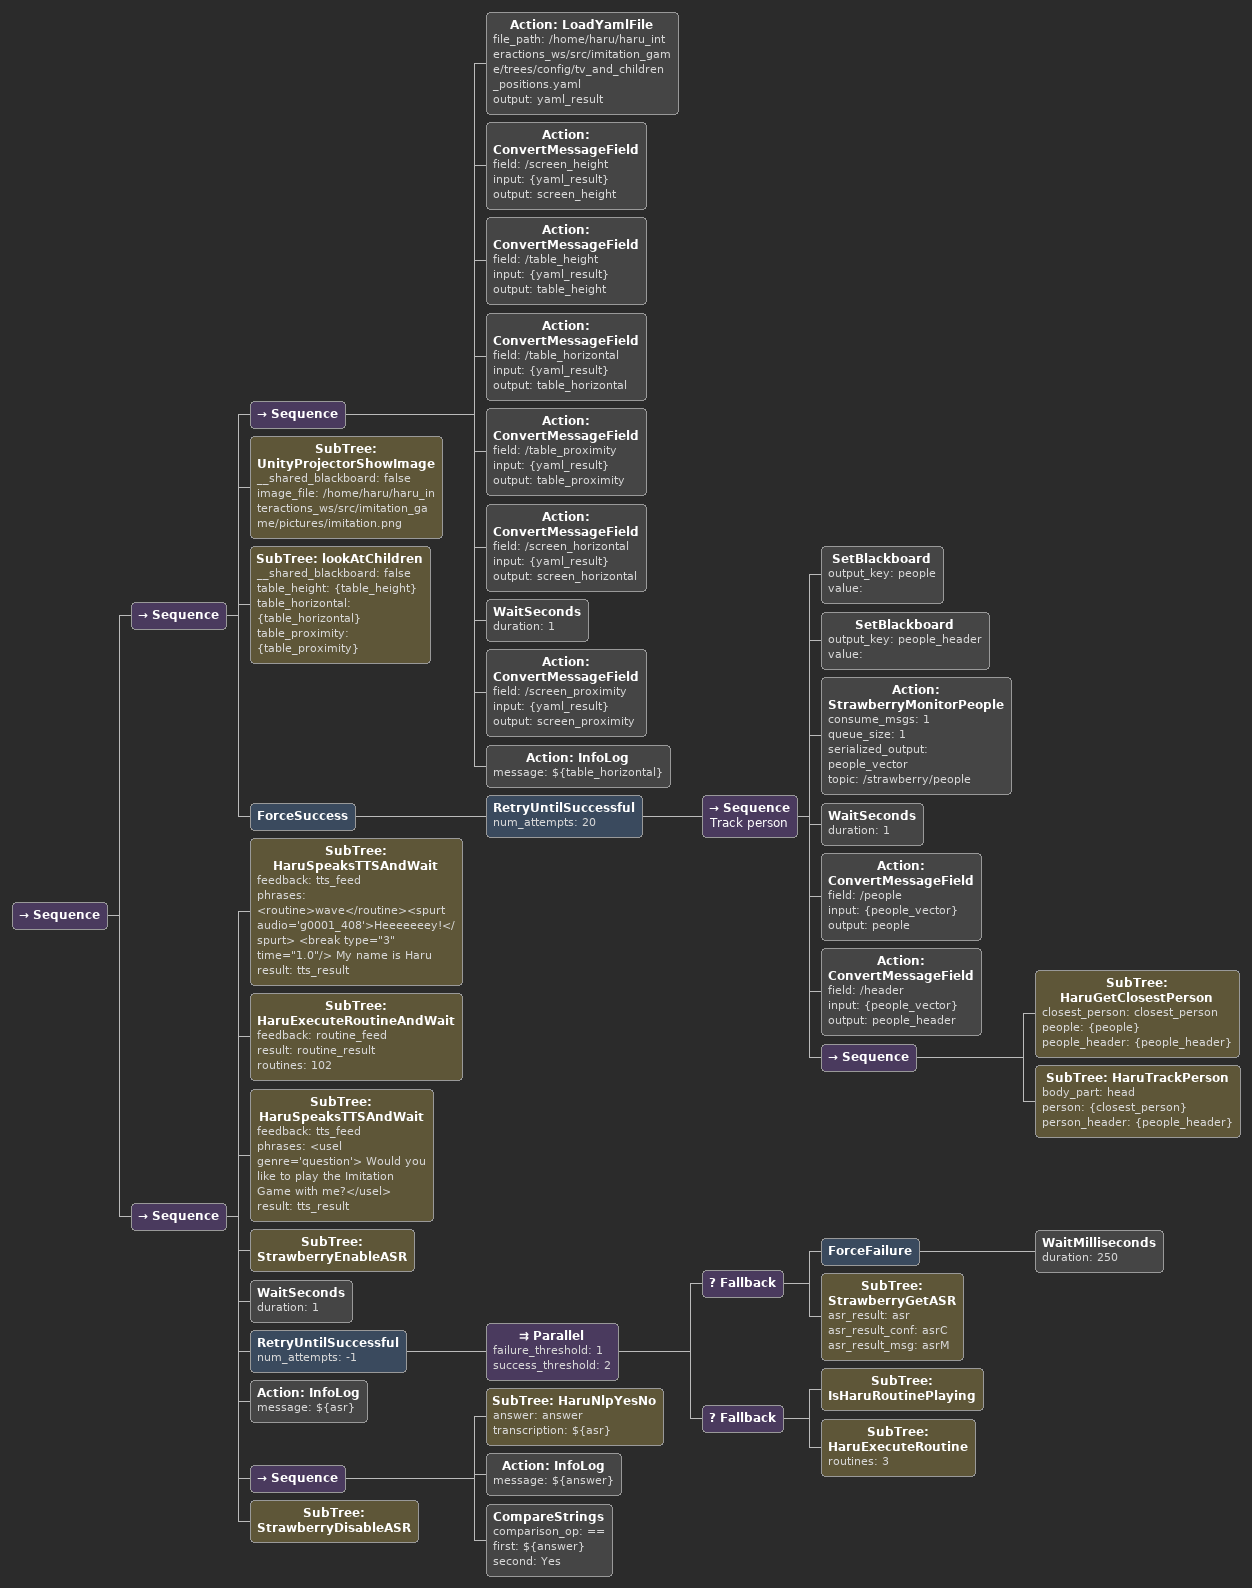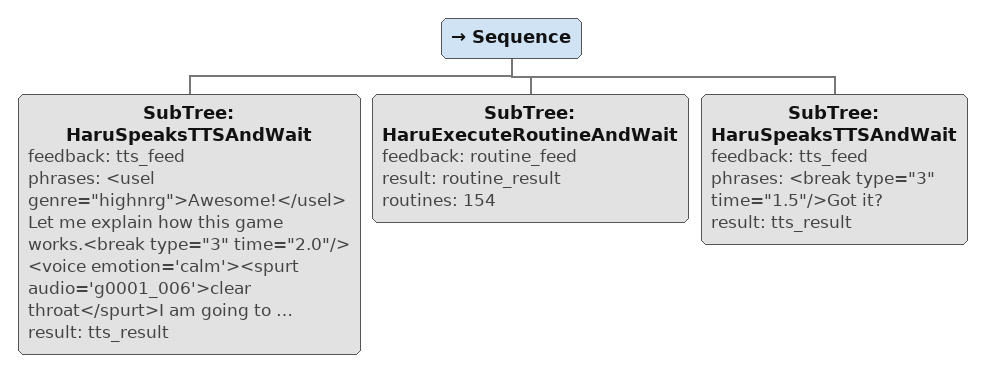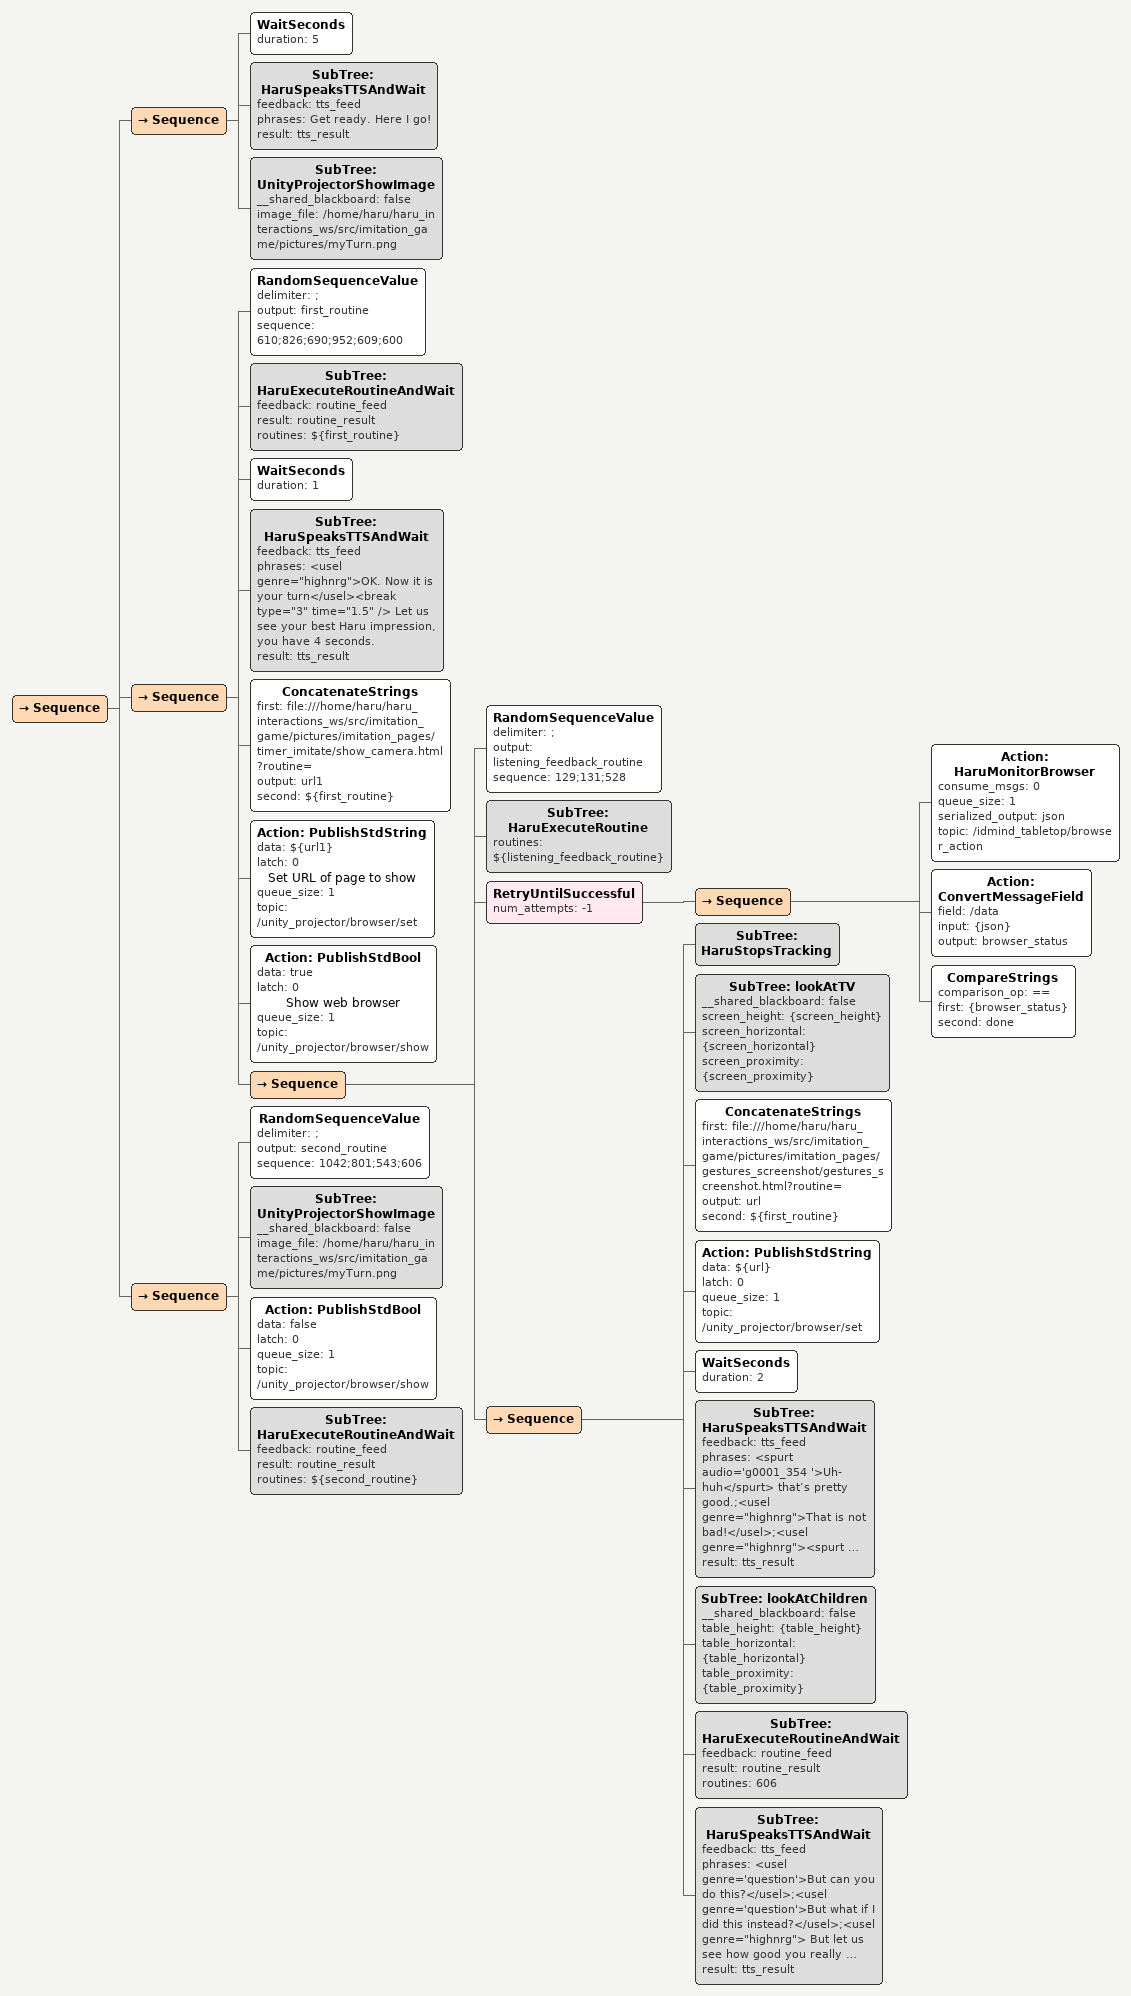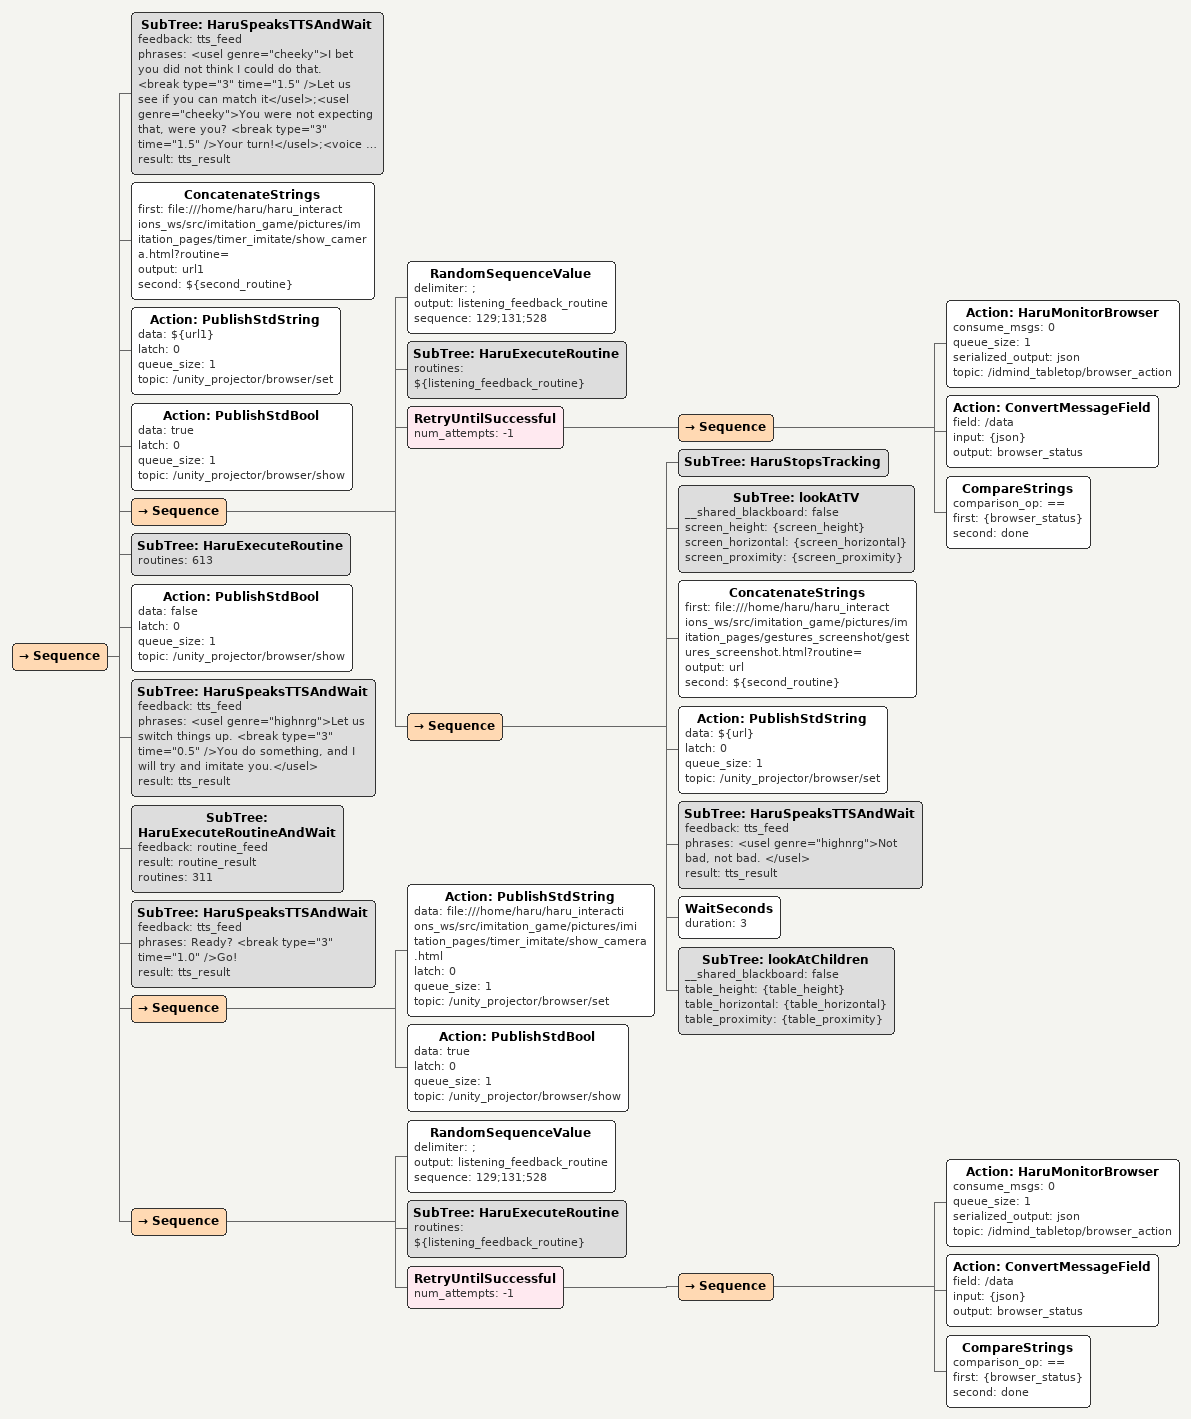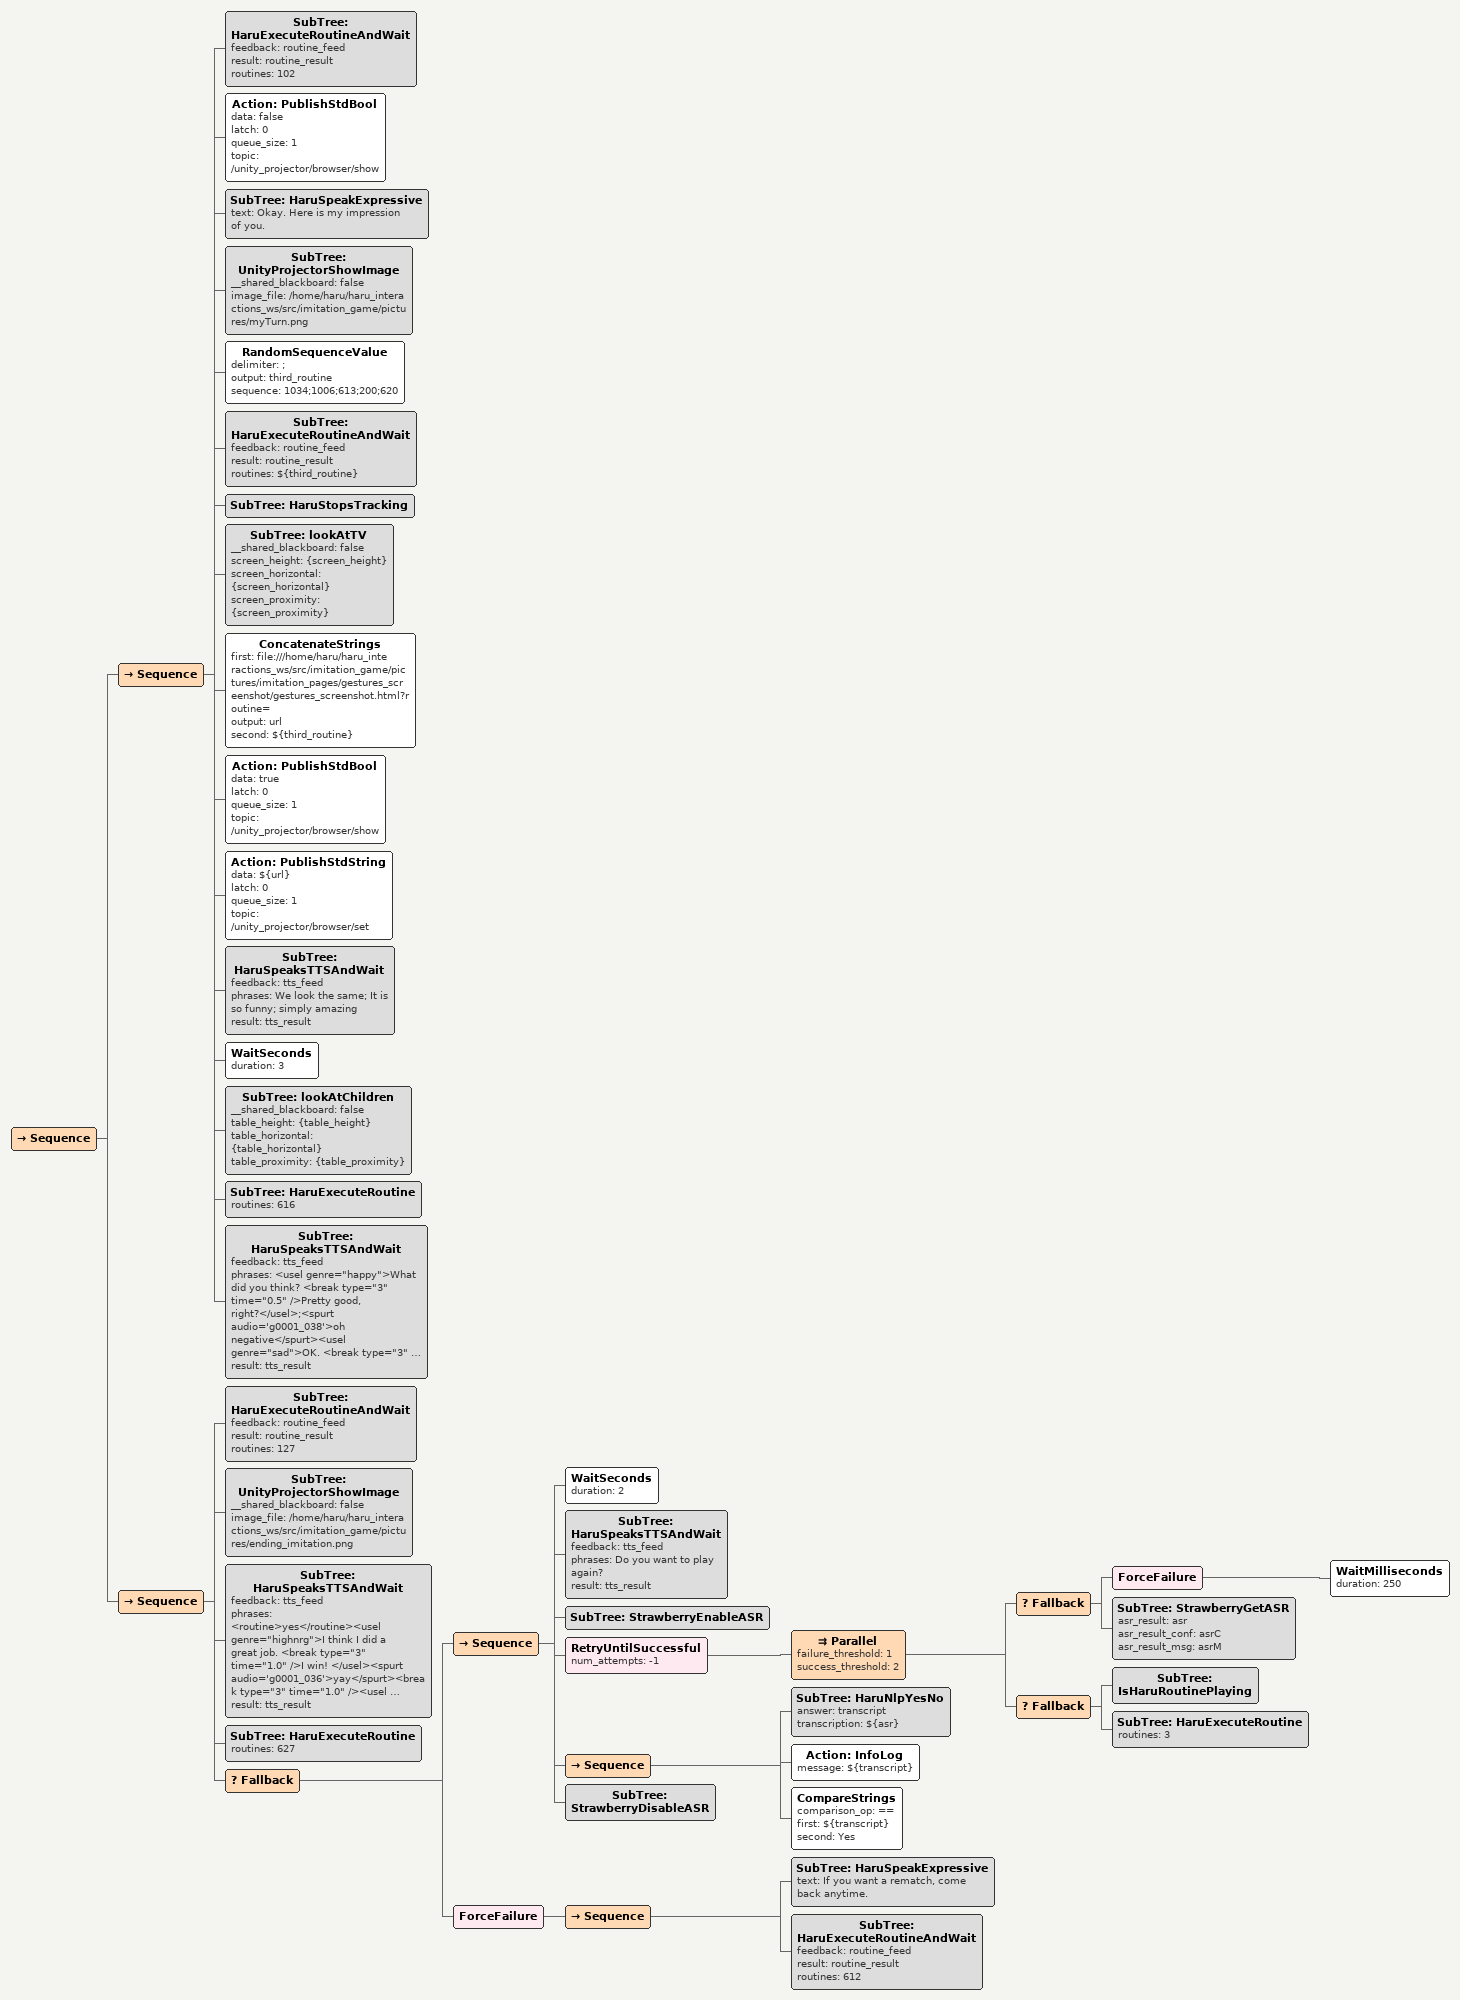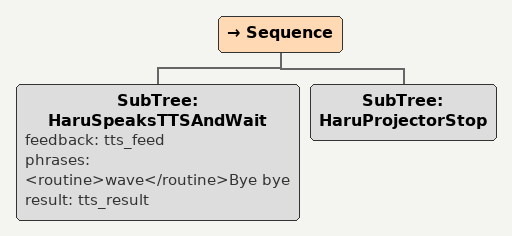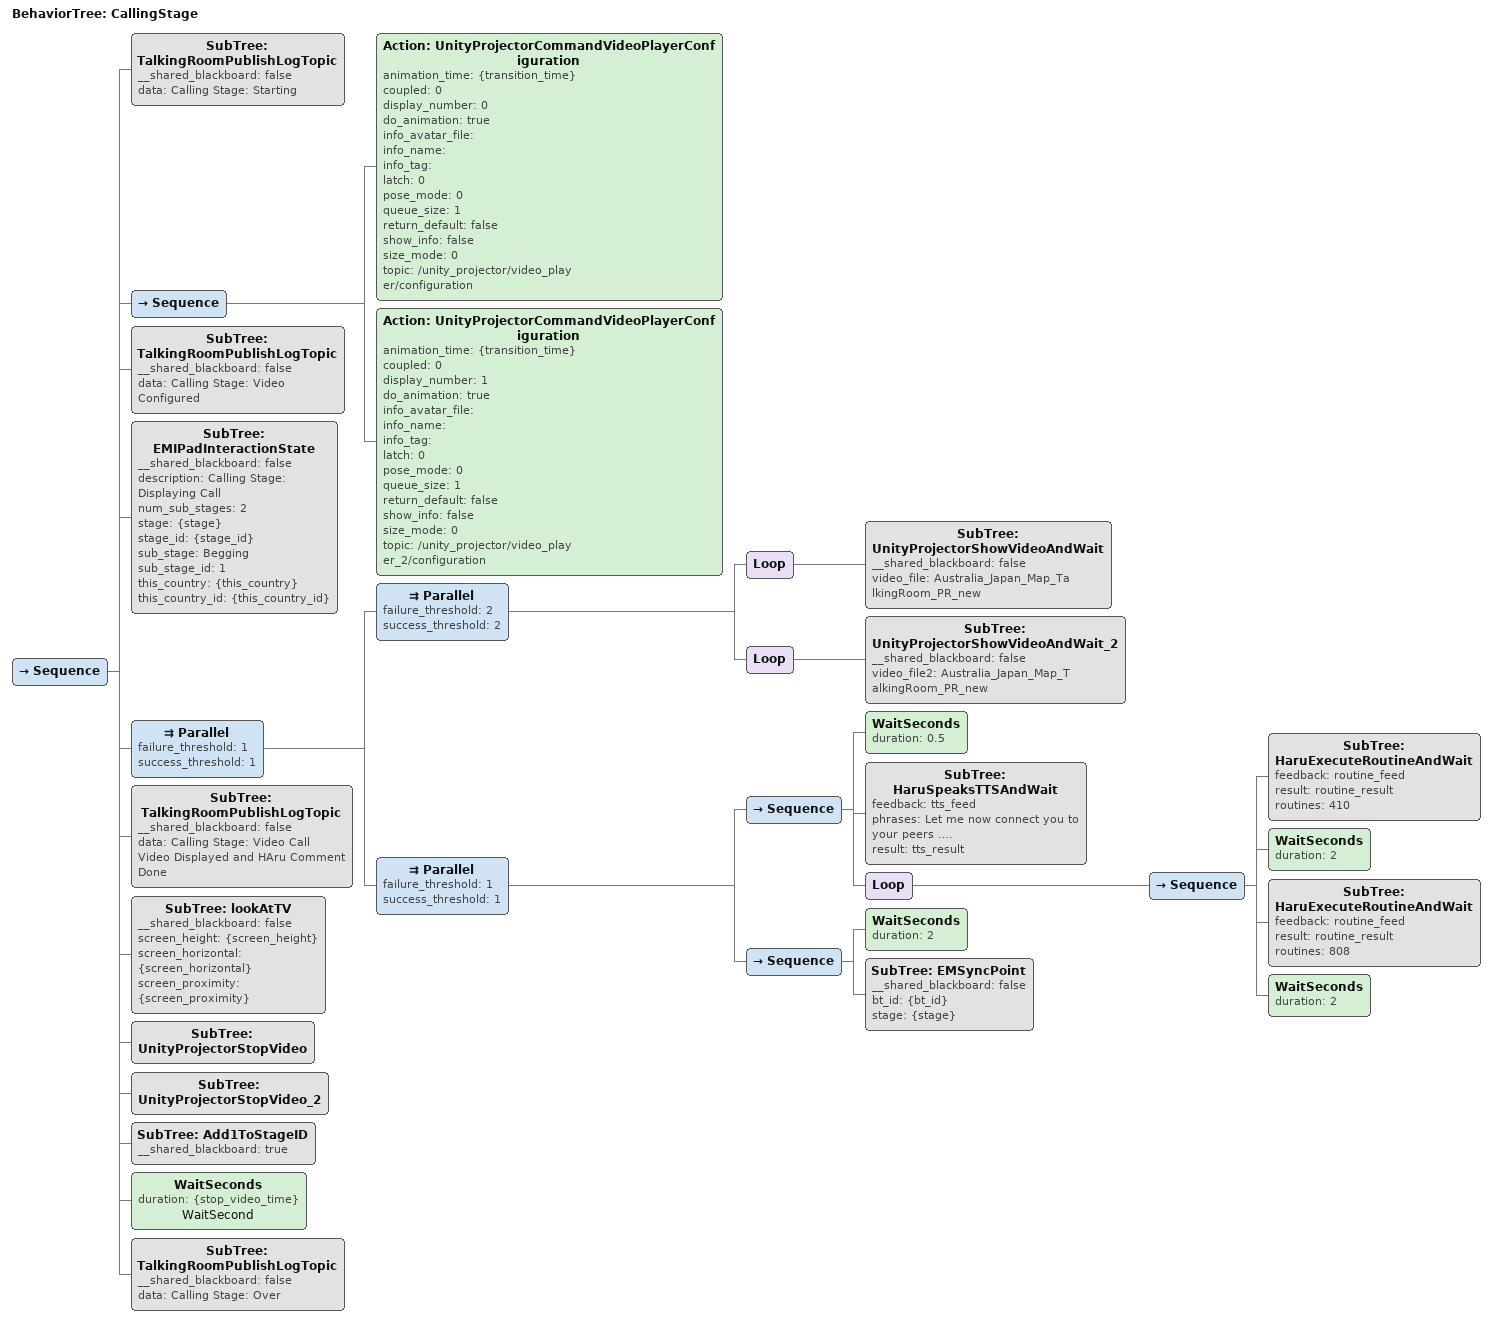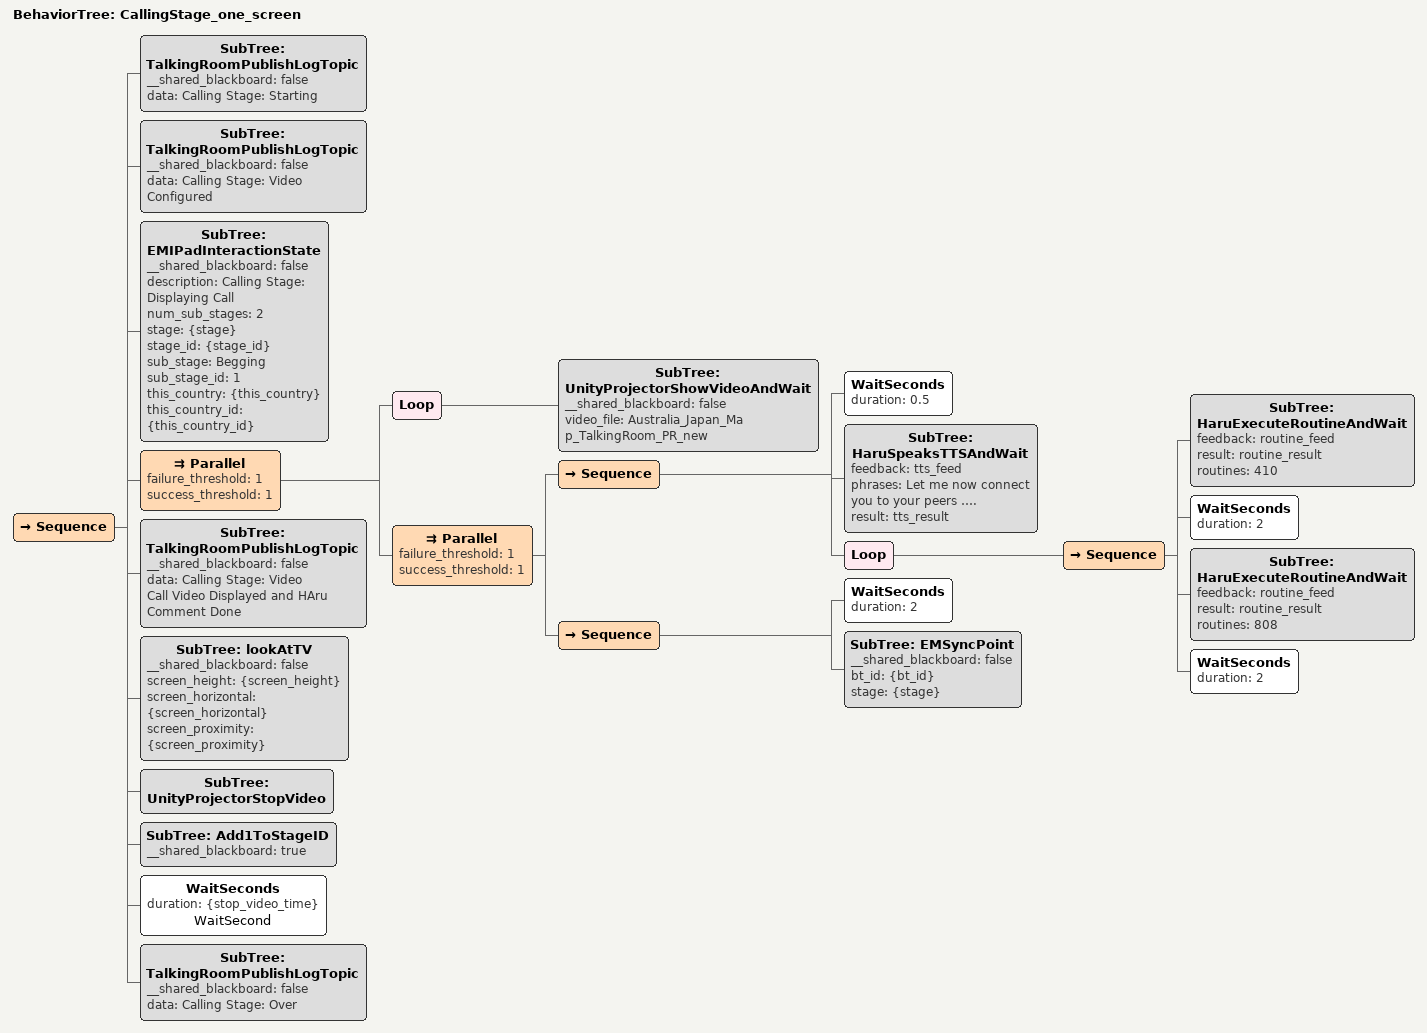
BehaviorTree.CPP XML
<Sequence>
                <Sequence>
                    <Sequence>
                        <Action ID="LoadYamlFile" file_path="/home/haru/haru_interactions_ws/src/imitation_game/trees/config/tv_and_children_positions.yaml" output="yaml_result"/>
                        <Action ID="ConvertMessageField" field="/screen_height" input="{yaml_result}" output="screen_height"/>
                        <Action ID="ConvertMessageField" field="/table_height" input="{yaml_result}" output="table_height"/>
                        <Action ID="ConvertMessageField" field="/table_horizontal" input="{yaml_result}" output="table_horizontal"/>
                        <Action ID="ConvertMessageField" field="/table_proximity" input="{yaml_result}" output="table_proximity"/>
                        <Action ID="ConvertMessageField" field="/screen_horizontal" input="{yaml_result}" output="screen_horizontal"/>
                        <WaitSeconds duration="1"/>
                        <Action ID="ConvertMessageField" field="/screen_proximity" input="{yaml_result}" output="screen_proximity"/>
                        <Action ID="InfoLog" message="${table_horizontal}"/>
                    </Sequence>
                    <SubTree ID="UnityProjectorShowImage" __shared_blackboard="false" image_file="/home/haru/haru_interactions_ws/src/imitation_game/pictures/imitation.png"/>
                    <SubTree ID="lookAtChildren" __shared_blackboard="false" table_height="{table_height}" table_horizontal="{table_horizontal}" table_proximity="{table_proximity}"/>
                    <ForceSuccess>
                        <RetryUntilSuccessful num_attempts="20">
                            <Sequence name="Track person">
                                <SetBlackboard output_key="people" value=""/>
                                <SetBlackboard output_key="people_header" value=""/>
                                <Action ID="StrawberryMonitorPeople" consume_msgs="1" queue_size="1" serialized_output="people_vector" topic="/strawberry/people"/>
                                <WaitSeconds duration="1"/>
                                <Action ID="ConvertMessageField" field="/people" input="{people_vector}" output="people"/>
                                <Action ID="ConvertMessageField" field="/header" input="{people_vector}" output="people_header"/>
                                <Sequence>
                                    <SubTree ID="HaruGetClosestPerson" closest_person="closest_person" people="{people}" people_header="{people_header}"/>
                                    <SubTree ID="HaruTrackPerson" body_part="head" person="{closest_person}" person_header="{people_header}"/>
                                </Sequence>
                            </Sequence>
                        </RetryUntilSuccessful>
                    </ForceSuccess>
                </Sequence>
                <Sequence>
                    <SubTree ID="HaruSpeaksTTSAndWait" feedback="tts_feed" phrases="&lt;routine>wave&lt;/routine>&lt;spurt audio='g0001_408'>Heeeeeeey!&lt;/spurt>
&lt;break type=&quot;3&quot; time=&quot;1.0&quot;/> My name is Haru" result="tts_result"/>
                    <SubTree ID="HaruExecuteRoutineAndWait" feedback="routine_feed" result="routine_result" routines="102"/>
                    <SubTree ID="HaruSpeaksTTSAndWait" feedback="tts_feed" phrases="&lt;usel genre='question'> Would you like to play the Imitation Game with me?&lt;/usel>" result="tts_result"/>
                    <SubTree ID="StrawberryEnableASR"/>
                    <WaitSeconds duration="1"/>
                    <RetryUntilSuccessful num_attempts="-1">
                        <Parallel failure_threshold="1" success_threshold="2">
                            <Fallback>
                                <ForceFailure>
                                    <WaitMilliseconds duration="250"/>
                                </ForceFailure>
                                <SubTree ID="StrawberryGetASR" asr_result="asr" asr_result_conf="asrC" asr_result_msg="asrM"/>
                            </Fallback>
                            <Fallback>
                                <SubTree ID="IsHaruRoutinePlaying"/>
                                <SubTree ID="HaruExecuteRoutine" routines="3"/>
                            </Fallback>
                        </Parallel>
                    </RetryUntilSuccessful>
                    <Action ID="InfoLog" message="${asr}"/>
                    <Sequence>
                        <SubTree ID="HaruNlpYesNo" answer="answer" transcription="${asr}"/>
                        <Action ID="InfoLog" message="${answer}"/>
                        <CompareStrings comparison_op="==" first="${answer}" second="Yes"/>
                    </Sequence>
                    <SubTree ID="StrawberryDisableASR"/>
                </Sequence>
            </Sequence>

<Sequence>
    <SubTree ID="HaruSpeaksTTSAndWait" feedback="tts_feed" phrases="&lt;usel genre=&quot;highnrg&quot;>Awesome!&lt;/usel> Let me explain how this game works.&lt;break type=&quot;3&quot; time=&quot;2.0&quot;/> &lt;voice emotion='calm'>&lt;spurt audio='g0001_006'>clear throat&lt;/spurt>I am going to perform an action, and then you try to copy me. &lt;/voice> " result="tts_result"/>
    <SubTree ID="HaruExecuteRoutineAndWait" feedback="routine_feed" result="routine_result" routines="154"/>
    <SubTree ID="HaruSpeaksTTSAndWait" feedback="tts_feed" phrases="&lt;break type=&quot;3&quot; time=&quot;1.5&quot;/>Got it?" result="tts_result"/>
</Sequence>

<Sequence>
                        <Sequence>
                            <WaitSeconds duration="5"/>
                            <SubTree ID="HaruSpeaksTTSAndWait" feedback="tts_feed" phrases="Get ready. Here I go!" result="tts_result"/>
                            <SubTree ID="UnityProjectorShowImage" __shared_blackboard="false" image_file="/home/haru/haru_interactions_ws/src/imitation_game/pictures/myTurn.png"/>
                        </Sequence>
                        <Sequence>
                            <RandomSequenceValue delimiter=";" output="first_routine" sequence="610;826;690;952;609;600"/>
                            <SubTree ID="HaruExecuteRoutineAndWait" feedback="routine_feed" result="routine_result" routines="${first_routine}"/>
                            <WaitSeconds duration="1"/>
                            <SubTree ID="HaruSpeaksTTSAndWait" feedback="tts_feed" phrases="&lt;usel genre=&quot;highnrg&quot;>OK. Now it is your turn&lt;/usel>&lt;break type=&quot;3&quot; time=&quot;1.5&quot; /> Let us see your best Haru impression, you have 4 seconds." result="tts_result"/>
                            <ConcatenateStrings first="file:///home/haru/haru_interactions_ws/src/imitation_game/pictures/imitation_pages/timer_imitate/show_camera.html?routine=" output="url1" second="${first_routine}"/>
                            <Action ID="PublishStdString" data="${url1}" latch="0" name="Set URL of page to show" queue_size="1" topic="/unity_projector/browser/set"/>
                            <Action ID="PublishStdBool" data="true" latch="0" name="Show web browser" queue_size="1" topic="/unity_projector/browser/show"/>
                            <Sequence>
                                <RandomSequenceValue delimiter=";" output="listening_feedback_routine" sequence="129;131;528"/>
                                <SubTree ID="HaruExecuteRoutine" routines="${listening_feedback_routine}"/>
                                <RetryUntilSuccessful num_attempts="-1">
                                    <Sequence>
                                        <Action ID="HaruMonitorBrowser" consume_msgs="0" queue_size="1" serialized_output="json" topic="/idmind_tabletop/browser_action"/>
                                        <Action ID="ConvertMessageField" field="/data" input="{json}" output="browser_status"/>
                                        <CompareStrings comparison_op="==" first="{browser_status}" second="done"/>
                                    </Sequence>
                                </RetryUntilSuccessful>
                                <Sequence>
                                    <SubTree ID="HaruStopsTracking"/>
                                    <SubTree ID="lookAtTV" __shared_blackboard="false" screen_height="{screen_height}" screen_horizontal="{screen_horizontal}" screen_proximity="{screen_proximity}"/>
                                    <ConcatenateStrings first="file:///home/haru/haru_interactions_ws/src/imitation_game/pictures/imitation_pages/gestures_screenshot/gestures_screenshot.html?routine=" output="url" second="${first_routine}"/>
                                    <Action ID="PublishStdString" data="${url}" latch="0" queue_size="1" topic="/unity_projector/browser/set"/>
                                    <WaitSeconds duration="2"/>
                                    <SubTree ID="HaruSpeaksTTSAndWait" feedback="tts_feed" phrases="&lt;spurt audio='g0001_354 '>Uh-huh&lt;/spurt> that’s pretty good.;&lt;usel genre=&quot;highnrg&quot;>That is not bad!&lt;/usel>;&lt;usel genre=&quot;highnrg&quot;>&lt;spurt audio='g0001_002'>tut tut&lt;/spurt>Not bad, not bad.
" result="tts_result"/>
                                    <SubTree ID="lookAtChildren" __shared_blackboard="false" table_height="{table_height}" table_horizontal="{table_horizontal}" table_proximity="{table_proximity}"/>
                                    <SubTree ID="HaruExecuteRoutineAndWait" feedback="routine_feed" result="routine_result" routines="606"/>
                                    <SubTree ID="HaruSpeaksTTSAndWait" feedback="tts_feed" phrases="&lt;usel genre='question'>But can you do this?&lt;/usel>;&lt;usel genre='question'>But what if I did this instead?&lt;/usel>;&lt;usel genre=&quot;highnrg&quot;> But let us see how good you really are.&lt;/usel> " result="tts_result"/>
                                </Sequence>
                            </Sequence>
                        </Sequence>
                        <Sequence>
                            <RandomSequenceValue delimiter=";" output="second_routine" sequence="1042;801;543;606"/>
                            <SubTree ID="UnityProjectorShowImage" __shared_blackboard="false" image_file="/home/haru/haru_interactions_ws/src/imitation_game/pictures/myTurn.png"/>
                            <Action ID="PublishStdBool" data="false" latch="0" queue_size="1" topic="/unity_projector/browser/show"/>
                            <SubTree ID="HaruExecuteRoutineAndWait" feedback="routine_feed" result="routine_result" routines="${second_routine}"/>
                        </Sequence>
                    </Sequence>

<Sequence>
    <SubTree ID="HaruSpeaksTTSAndWait" feedback="tts_feed" phrases="&lt;usel genre=&quot;cheeky&quot;>I bet you did not think I could do that. &lt;break type=&quot;3&quot; time=&quot;1.5&quot; />Let us see if you can match it&lt;/usel>;&lt;usel genre=&quot;cheeky&quot;>You were not expecting that, were you? &lt;break type=&quot;3&quot; time=&quot;1.5&quot; />Your turn!&lt;/usel>;&lt;voice emotion='happy'> Pretty impressive, right?&lt;break type=&quot;3&quot; time=&quot;1.5&quot; />Most robots can not do that!&lt;/voice>.&lt;break type=&quot;3&quot; time=&quot;1.0&quot; /> &lt;usel genre='question'>Can you?&lt;/usel>;&lt;usel genre=&quot;cheeky&quot;>&lt;spurt audio='g0001_052'>gasp&lt;/spurt>Wow. &lt;break type=&quot;3&quot; time=&quot;1.0&quot; />Where did that come from?&lt;break type=&quot;3&quot; time=&quot;1.0&quot; /> I surprise myself sometimes. &lt;break type=&quot;3&quot; time=&quot;1.5&quot; />Can you do that?&lt;/usel>;&lt;usel genre=&quot;highnrg&quot;>That took me a long time to learn,&lt;break type=&quot;3&quot; time=&quot;0.5&quot; /> but my hard work paid off&lt;break type=&quot;3&quot; time=&quot;1.5&quot; />Now you try!&lt;/usel>" result="tts_result"/>
    <ConcatenateStrings first="file:///home/haru/haru_interactions_ws/src/imitation_game/pictures/imitation_pages/timer_imitate/show_camera.html?routine=" output="url1" second="${second_routine}"/>
    <Action ID="PublishStdString" data="${url1}" latch="0" queue_size="1" topic="/unity_projector/browser/set"/>
    <Action ID="PublishStdBool" data="true" latch="0" queue_size="1" topic="/unity_projector/browser/show"/>
    <Sequence>
        <RandomSequenceValue delimiter=";" output="listening_feedback_routine" sequence="129;131;528"/>
        <SubTree ID="HaruExecuteRoutine" routines="${listening_feedback_routine}"/>
        <RetryUntilSuccessful num_attempts="-1">
            <Sequence>
                <Action ID="HaruMonitorBrowser" consume_msgs="0" queue_size="1" serialized_output="json" topic="/idmind_tabletop/browser_action"/>
                <Action ID="ConvertMessageField" field="/data" input="{json}" output="browser_status"/>
                <CompareStrings comparison_op="==" first="{browser_status}" second="done"/>
            </Sequence>
        </RetryUntilSuccessful>
        <Sequence>
            <SubTree ID="HaruStopsTracking"/>
            <SubTree ID="lookAtTV" __shared_blackboard="false" screen_height="{screen_height}" screen_horizontal="{screen_horizontal}" screen_proximity="{screen_proximity}"/>
            <ConcatenateStrings first="file:///home/haru/haru_interactions_ws/src/imitation_game/pictures/imitation_pages/gestures_screenshot/gestures_screenshot.html?routine=" output="url" second="${second_routine}"/>
            <Action ID="PublishStdString" data="${url}" latch="0" queue_size="1" topic="/unity_projector/browser/set"/>
            <SubTree ID="HaruSpeaksTTSAndWait" feedback="tts_feed" phrases="&lt;usel genre=&quot;highnrg&quot;>Not bad, not bad. &lt;/usel>" result="tts_result"/>
            <WaitSeconds duration="3"/>
            <SubTree ID="lookAtChildren" __shared_blackboard="false" table_height="{table_height}" table_horizontal="{table_horizontal}" table_proximity="{table_proximity}"/>
        </Sequence>
    </Sequence>
    <SubTree ID="HaruExecuteRoutine" routines="613"/>
    <Action ID="PublishStdBool" data="false" latch="0" queue_size="1" topic="/unity_projector/browser/show"/>
    <SubTree ID="HaruSpeaksTTSAndWait" feedback="tts_feed" phrases="&lt;usel genre=&quot;highnrg&quot;>Let us switch things up.  &lt;break type=&quot;3&quot; time=&quot;0.5&quot; />You do something, and I will try and imitate you.&lt;/usel> " result="tts_result"/>
    <SubTree ID="HaruExecuteRoutineAndWait" feedback="routine_feed" result="routine_result" routines="311"/>
    <SubTree ID="HaruSpeaksTTSAndWait" feedback="tts_feed" phrases="Ready? &lt;break type=&quot;3&quot; time=&quot;1.0&quot; />Go!" result="tts_result"/>
    <Sequence>
        <Action ID="PublishStdString" data="file:///home/haru/haru_interactions_ws/src/imitation_game/pictures/imitation_pages/timer_imitate/show_camera.html" latch="0" queue_size="1" topic="/unity_projector/browser/set"/>
        <Action ID="PublishStdBool" data="true" latch="0" queue_size="1" topic="/unity_projector/browser/show"/>
    </Sequence>
    <Sequence>
        <RandomSequenceValue delimiter=";" output="listening_feedback_routine" sequence="129;131;528"/>
        <SubTree ID="HaruExecuteRoutine" routines="${listening_feedback_routine}"/>
        <RetryUntilSuccessful num_attempts="-1">
            <Sequence>
                <Action ID="HaruMonitorBrowser" consume_msgs="0" queue_size="1" serialized_output="json" topic="/idmind_tabletop/browser_action"/>
                <Action ID="ConvertMessageField" field="/data" input="{json}" output="browser_status"/>
                <CompareStrings comparison_op="==" first="{browser_status}" second="done"/>
            </Sequence>
        </RetryUntilSuccessful>
    </Sequence>
</Sequence>

<Sequence>
                        <Sequence>
                            <SubTree ID="HaruExecuteRoutineAndWait" feedback="routine_feed" result="routine_result" routines="102"/>
                            <Action ID="PublishStdBool" data="false" latch="0" queue_size="1" topic="/unity_projector/browser/show"/>
                            <SubTree ID="HaruSpeakExpressive" text="Okay. Here is my impression of you. "/>
                            <SubTree ID="UnityProjectorShowImage" __shared_blackboard="false" image_file="/home/haru/haru_interactions_ws/src/imitation_game/pictures/myTurn.png"/>
                            <RandomSequenceValue delimiter=";" output="third_routine" sequence="1034;1006;613;200;620"/>
                            <SubTree ID="HaruExecuteRoutineAndWait" feedback="routine_feed" result="routine_result" routines="${third_routine}"/>
                            <SubTree ID="HaruStopsTracking"/>
                            <SubTree ID="lookAtTV" __shared_blackboard="false" screen_height="{screen_height}" screen_horizontal="{screen_horizontal}" screen_proximity="{screen_proximity}"/>
                            <ConcatenateStrings first="file:///home/haru/haru_interactions_ws/src/imitation_game/pictures/imitation_pages/gestures_screenshot/gestures_screenshot.html?routine=" output="url" second="${third_routine}"/>
                            <Action ID="PublishStdBool" data="true" latch="0" queue_size="1" topic="/unity_projector/browser/show"/>
                            <Action ID="PublishStdString" data="${url}" latch="0" queue_size="1" topic="/unity_projector/browser/set"/>
                            <SubTree ID="HaruSpeaksTTSAndWait" feedback="tts_feed" phrases="We look the same; It is so funny; simply amazing" result="tts_result"/>
                            <WaitSeconds duration="3"/>
                            <SubTree ID="lookAtChildren" __shared_blackboard="false" table_height="{table_height}" table_horizontal="{table_horizontal}" table_proximity="{table_proximity}"/>
                            <SubTree ID="HaruExecuteRoutine" routines="616"/>
                            <SubTree ID="HaruSpeaksTTSAndWait" feedback="tts_feed" phrases="&lt;usel genre=&quot;happy&quot;>What did you think? &lt;break type=&quot;3&quot; time=&quot;0.5&quot; />Pretty good, right?&lt;/usel>;&lt;spurt audio='g0001_038'>oh negative&lt;/spurt>&lt;usel genre=&quot;sad&quot;>OK. &lt;break type=&quot;3&quot; time=&quot;0.5&quot; />That was not my best work.&lt;/usel> &lt;break type=&quot;3&quot; time=&quot;1.0&quot; />&lt;usel genre=&quot;cheeky&quot;>But you were not really being fair!&lt;/usel>
;&lt;usel genre=&quot;highnrg&quot;>Nailed it! &lt;/usel> &lt;break type=&quot;3&quot; time=&quot;1.0&quot; />&lt;usel genre=&quot;whiny&quot;>But now I am dizzy.&lt;/usel> &lt;break type=&quot;3&quot; time=&quot;1.0&quot; />&lt;usel genre=&quot;serious&quot;>Anyway...&lt;/usel>;&lt;usel genre=&quot;highnrg&quot;>That’s you. &lt;break type=&quot;3&quot; time=&quot;1.0&quot; />That’s what you look like to me.&lt;/usel>;&lt;usel genre=&quot;highnrg&quot;>You should see your face.!&lt;/usel>&lt;spurt audio='g0001_050'>ha ha (sarcastic)&lt;/spurt>&lt;break type=&quot;3&quot; time=&quot;1.5&quot; /> &lt;usel genre=&quot;cheeky&quot;>You are stunned at how well I captured your essence.&lt;/usel>" result="tts_result"/>
                        </Sequence>
                        <Sequence>
                            <SubTree ID="HaruExecuteRoutineAndWait" feedback="routine_feed" result="routine_result" routines="127"/>
                            <SubTree ID="UnityProjectorShowImage" __shared_blackboard="false" image_file="/home/haru/haru_interactions_ws/src/imitation_game/pictures/ending_imitation.png"/>
                            <SubTree ID="HaruSpeaksTTSAndWait" feedback="tts_feed" phrases="&lt;routine>yes&lt;/routine>&lt;usel genre=&quot;highnrg&quot;>I think I did a great job. &lt;break type=&quot;3&quot; time=&quot;1.0&quot; />I win! &lt;/usel>&lt;spurt audio='g0001_036'>yay&lt;/spurt>&lt;break type=&quot;3&quot; time=&quot;1.0&quot; />&lt;usel genre=&quot;highnrg&quot;>But you put in a good effort.&lt;/usel> " result="tts_result"/>
                            <SubTree ID="HaruExecuteRoutine" routines="627"/>
                            <Fallback>
                                <Sequence>
                                    <WaitSeconds duration="2"/>
                                    <SubTree ID="HaruSpeaksTTSAndWait" feedback="tts_feed" phrases="Do you want to play again?" result="tts_result"/>
                                    <SubTree ID="StrawberryEnableASR"/>
                                    <RetryUntilSuccessful num_attempts="-1">
                                        <Parallel failure_threshold="1" success_threshold="2">
                                            <Fallback>
                                                <ForceFailure>
                                                    <WaitMilliseconds duration="250"/>
                                                </ForceFailure>
                                                <SubTree ID="StrawberryGetASR" asr_result="asr" asr_result_conf="asrC" asr_result_msg="asrM"/>
                                            </Fallback>
                                            <Fallback>
                                                <SubTree ID="IsHaruRoutinePlaying"/>
                                                <SubTree ID="HaruExecuteRoutine" routines="3"/>
                                            </Fallback>
                                        </Parallel>
                                    </RetryUntilSuccessful>
                                    <Sequence>
                                        <SubTree ID="HaruNlpYesNo" answer="transcript" transcription="${asr}"/>
                                        <Action ID="InfoLog" message="${transcript}"/>
                                        <CompareStrings comparison_op="==" first="${transcript}" second="Yes"/>
                                    </Sequence>
                                    <SubTree ID="StrawberryDisableASR"/>
                                </Sequence>
                                <ForceFailure>
                                    <Sequence>
                                        <SubTree ID="HaruSpeakExpressive" text="If you want a rematch, come back anytime."/>
                                        <SubTree ID="HaruExecuteRoutineAndWait" feedback="routine_feed" result="routine_result" routines="612"/>
                                    </Sequence>
                                </ForceFailure>
                            </Fallback>
                        </Sequence>
                    </Sequence>

<Sequence>
    <SubTree ID="HaruSpeaksTTSAndWait" feedback="tts_feed" phrases="&lt;routine>wave&lt;/routine>Bye bye" result="tts_result"/>
    <SubTree ID="HaruProjectorStop"/>
</Sequence>

<BehaviorTree ID="CallingStage">
        <Sequence>
            <SubTree ID="TalkingRoomPublishLogTopic" __shared_blackboard="false" data="Calling Stage: Starting"/>
            <Sequence>
                <Action ID="UnityProjectorCommandVideoPlayerConfiguration" animation_time="{transition_time}" coupled="0" display_number="0" do_animation="true" info_avatar_file="" info_name="" info_tag="" latch="0" pose_mode="0" queue_size="1" return_default="false" show_info="false" size_mode="0" topic="/unity_projector/video_player/configuration"/>
                <Action ID="UnityProjectorCommandVideoPlayerConfiguration" animation_time="{transition_time}" coupled="0" display_number="1" do_animation="true" info_avatar_file="" info_name="" info_tag="" latch="0" pose_mode="0" queue_size="1" return_default="false" show_info="false" size_mode="0" topic="/unity_projector/video_player_2/configuration"/>
            </Sequence>
            <SubTree ID="TalkingRoomPublishLogTopic" __shared_blackboard="false" data="Calling Stage: Video Configured"/>
            <SubTree ID="EMIPadInteractionState" __shared_blackboard="false" description="Calling Stage: Displaying Call" num_sub_stages="2" stage="{stage}" stage_id="{stage_id}" sub_stage="Begging" sub_stage_id="1" this_country="{this_country}" this_country_id="{this_country_id}"/>
            <Parallel failure_threshold="1" success_threshold="1">
                <Parallel failure_threshold="2" success_threshold="2">
                    <Loop>
                        <SubTree ID="UnityProjectorShowVideoAndWait" __shared_blackboard="false" video_file="Australia_Japan_Map_TalkingRoom_PR_new"/>
                    </Loop>
                    <Loop>
                        <SubTree ID="UnityProjectorShowVideoAndWait_2" __shared_blackboard="false" video_file2="Australia_Japan_Map_TalkingRoom_PR_new"/>
                    </Loop>
                </Parallel>
                <Parallel failure_threshold="1" success_threshold="1">
                    <Sequence>
                        <WaitSeconds duration="0.5"/>
                        <SubTree ID="HaruSpeaksTTSAndWait" feedback="tts_feed" phrases="Let me now connect you to your peers ….
" result="tts_result"/>
                        <Loop>
                            <Sequence>
                                <SubTree ID="HaruExecuteRoutineAndWait" feedback="routine_feed" result="routine_result" routines="410"/>
                                <WaitSeconds duration="2"/>
                                <SubTree ID="HaruExecuteRoutineAndWait" feedback="routine_feed" result="routine_result" routines="808"/>
                                <WaitSeconds duration="2"/>
                            </Sequence>
                        </Loop>
                    </Sequence>
                    <Sequence>
                        <WaitSeconds duration="2"/>
                        <SubTree ID="EMSyncPoint" __shared_blackboard="false" bt_id="{bt_id}" stage="{stage}"/>
                    </Sequence>
                </Parallel>
            </Parallel>
            <SubTree ID="TalkingRoomPublishLogTopic" __shared_blackboard="false" data="Calling Stage: Video Call Video Displayed and HAru Comment Done"/>
            <SubTree ID="lookAtTV" __shared_blackboard="false" screen_height="{screen_height}" screen_horizontal="{screen_horizontal}" screen_proximity="{screen_proximity}"/>
            <SubTree ID="UnityProjectorStopVideo"/>
            <SubTree ID="UnityProjectorStopVideo_2"/>
            <SubTree ID="Add1ToStageID" __shared_blackboard="true"/>
            <WaitSeconds duration="{stop_video_time}" name="WaitSecond"/>
            <SubTree ID="TalkingRoomPublishLogTopic" __shared_blackboard="false" data="Calling Stage: Over"/>
        </Sequence>
    </BehaviorTree>

<BehaviorTree ID="CallingStage_one_screen">
        <Sequence>
            <SubTree ID="TalkingRoomPublishLogTopic" __shared_blackboard="false" data="Calling Stage: Starting"/>
            <SubTree ID="TalkingRoomPublishLogTopic" __shared_blackboard="false" data="Calling Stage: Video Configured"/>
            <SubTree ID="EMIPadInteractionState" __shared_blackboard="false" description="Calling Stage: Displaying Call" num_sub_stages="2" stage="{stage}" stage_id="{stage_id}" sub_stage="Begging" sub_stage_id="1" this_country="{this_country}" this_country_id="{this_country_id}"/>
            <Parallel failure_threshold="1" success_threshold="1">
                <Loop>
                    <SubTree ID="UnityProjectorShowVideoAndWait" __shared_blackboard="false" video_file="Australia_Japan_Map_TalkingRoom_PR_new"/>
                </Loop>
                <Parallel failure_threshold="1" success_threshold="1">
                    <Sequence>
                        <WaitSeconds duration="0.5"/>
                        <SubTree ID="HaruSpeaksTTSAndWait" feedback="tts_feed" phrases="Let me now connect you to your peers ….
" result="tts_result"/>
                        <Loop>
                            <Sequence>
                                <SubTree ID="HaruExecuteRoutineAndWait" feedback="routine_feed" result="routine_result" routines="410"/>
                                <WaitSeconds duration="2"/>
                                <SubTree ID="HaruExecuteRoutineAndWait" feedback="routine_feed" result="routine_result" routines="808"/>
                                <WaitSeconds duration="2"/>
                            </Sequence>
                        </Loop>
                    </Sequence>
                    <Sequence>
                        <WaitSeconds duration="2"/>
                        <SubTree ID="EMSyncPoint" __shared_blackboard="false" bt_id="{bt_id}" stage="{stage}"/>
                    </Sequence>
                </Parallel>
            </Parallel>
            <SubTree ID="TalkingRoomPublishLogTopic" __shared_blackboard="false" data="Calling Stage: Video Call Video Displayed and HAru Comment Done"/>
            <SubTree ID="lookAtTV" __shared_blackboard="false" screen_height="{screen_height}" screen_horizontal="{screen_horizontal}" screen_proximity="{screen_proximity}"/>
            <SubTree ID="UnityProjectorStopVideo"/>
            <SubTree ID="Add1ToStageID" __shared_blackboard="true"/>
            <WaitSeconds duration="{stop_video_time}" name="WaitSecond"/>
            <SubTree ID="TalkingRoomPublishLogTopic" __shared_blackboard="false" data="Calling Stage: Over"/>
        </Sequence>
    </BehaviorTree>
